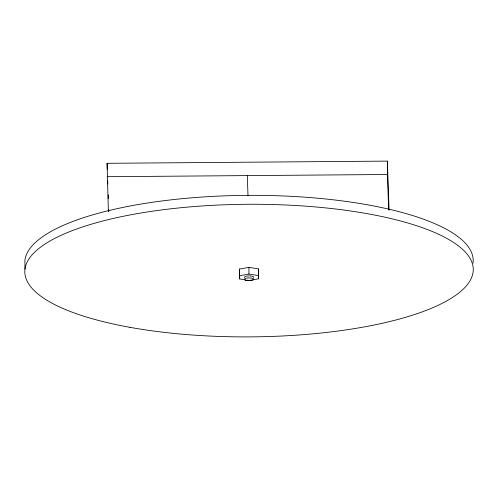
<?xml version="1.0" encoding="UTF-8"?>
<svg xmlns="http://www.w3.org/2000/svg" width="498" height="498" viewBox="0 0 498 498"><rect width="100%" height="100%" fill="white"/><g stroke="black" fill="none" stroke-linecap="round" stroke-linejoin="round"><path stroke-width="0.75" d="M245.52 279.901L239.681 278.955L239.538 269.045L248.913 267.358L258.4 268.895L258.549 278.812L249.89 280.362M239.569 275.736L248.944 274.049L258.437 275.587L258.549 278.812M108.365 211.22L107.095 163.307L387.369 161.115L389.075 210.224M107.17 176.697L387.438 174.505L388.664 209.801M246.983 280.137L248.44 280.374M247.301 175.601L247.998 195.664M239.538 269.045L239.681 278.955M107.095 163.307L107.313 169.445M107.711 180.955L107.817 184.023M108.191 194.768L108.321 198.602M108.695 209.341L108.776 211.644M387.369 161.115L387.438 174.505M258.4 268.895L258.437 275.587M248.913 267.358L248.944 274.049M24.95 269.213L24.9 260.292A224.231 66.309 -0.3 0 1 257.223 195.353A224.231 66.309 -0.3 0 1 473.05 263.025M244.562 277.666A4.669 1.382 -0.3 0 1 249.012 275.892A4.669 1.382 -0.3 0 1 253.582 277.591M129.847 327.317A224.231 66.309 -0.3 0 0 473.1 271.952A224.231 66.309 -0.3 0 0 144.127 212.478A224.231 66.309 -0.3 0 0 129.847 327.317M245.8 280.293A4.669 1.382 -0.3 0 0 253.594 279.608A4.669 1.382 -0.3 0 0 247.811 277.965A4.669 1.382 -0.3 0 0 245.8 280.293"/></g></svg>
